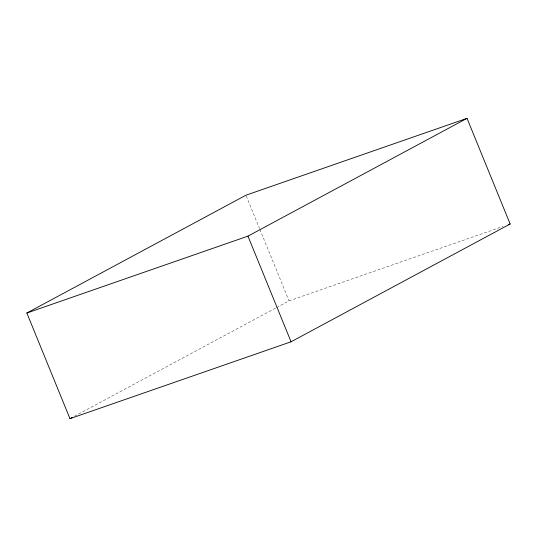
<?xml version="1.0" encoding="UTF-8"?>
<svg xmlns="http://www.w3.org/2000/svg" width="537" height="537" viewBox="0 0 537 537"><rect width="100%" height="100%" fill="white"/><g stroke="black" fill="none" stroke-linecap="round" stroke-linejoin="round"><path stroke-width="0.4" stroke-dasharray="2.69 2.01" d="M74.388 416.282L275.77 308.003M276.508 307.607L289.047 300.861L503.015 226.466M246.248 195.992L259.566 228.614M259.881 229.393L289.047 300.861"/><path stroke-width="0.81" d="M26.85 313.017L245.933 195.213L467.036 118.335L510.15 223.983L291.067 341.787L69.964 418.665L26.85 313.017L247.953 236.139L467.036 118.335M69.964 418.665L72.18 417.471M508.566 224.533L510.15 223.983M247.953 236.139L291.067 341.787"/></g></svg>
